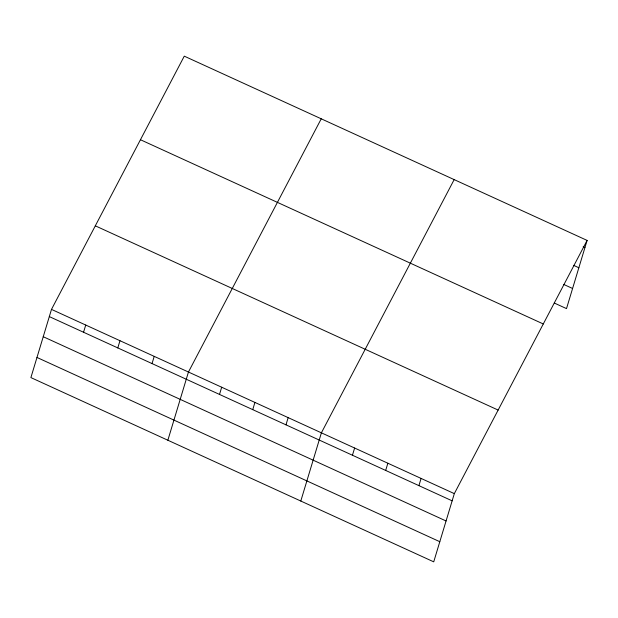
<?xml version="1.0" encoding="UTF-8"?>
<svg xmlns="http://www.w3.org/2000/svg" width="618" height="618" viewBox="0 0 618 618"><rect width="100%" height="100%" fill="white"/><g stroke="black" fill="none" stroke-linecap="round" stroke-linejoin="round"><path stroke-width="0.93" d="M51.495 309.386L30.9 377.59L433.728 561.839L454.323 493.627L587.1 240.41L184.272 56.161L51.495 309.386L454.323 493.627M83.554 332.252L85.732 325.045M117.799 347.911L119.977 340.703M152.036 363.577L154.214 356.37M167.864 440.232L188.451 372.028L321.236 118.811M219.514 394.438L221.684 387.231M252.747 409.634L254.917 402.426M285.979 424.836L288.158 417.629M300.796 501.036L321.391 432.832L454.168 179.606M352.445 455.234L354.624 448.027M385.678 470.437L387.857 463.23M418.911 485.64L421.09 478.432M587.1 240.41L566.505 308.614L554.261 303.013M583.176 246.814L584.922 247.617M573.597 265.346L578.85 267.748M563.84 284.489L572.585 288.482M140.456 139.73L543.284 323.971M95.311 225.825L498.139 410.066M49.316 316.594L452.144 500.835M43.237 336.717L446.065 520.966M36.98 357.459L439.807 541.708"/></g></svg>
